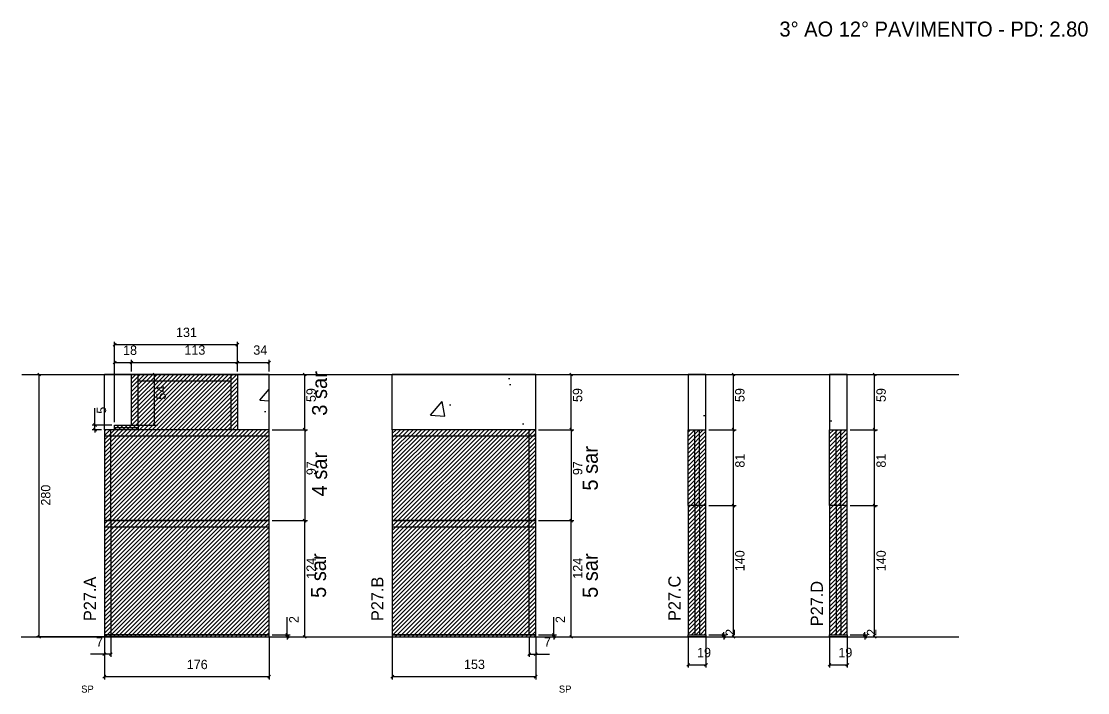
# Model space of a CAD drawing. Header units: metres. Extents: x 4696 to 8840, y 4017 to 4748.
# Drawn here: x 6116 to 7255, y 4018 to 4734 of the extents above; entities that cross this region are included whole.
import ezdxf

# ---------------------------------------------------------------- set-up
doc = ezdxf.new("R2010")
doc.units = ezdxf.units.M
for name, color, linetype in [('COTA', 7, 'Continuous'), ('Hachura', 7, 'Continuous'), ('NIVEL 2° PAV.', 7, 'Continuous'), ('NOMENCLATURA', 7, 'Continuous'), ('Nível', 7, 'Continuous'), ('Painéis', 7, 'Continuous'), ('SARR_2.2x7', 7, 'Continuous'), ('SARR_EDITAR', 7, 'Continuous'), ('texto', 7, 'Continuous'), ('Texto Seção', 7, 'Continuous')]:
    doc.layers.add(name, color=color, linetype=linetype)

msp = doc.modelspace()

# ---------------------------------------------------------------- hatches: boundary and pattern name
at = {"layer": 'COTA'}
h = msp.add_hatch(dxfattribs=at)
h.set_pattern_fill('AR-CONC')
h.paths.add_polyline_path([(6205.1, 4298.5), (6216.1, 4298.5), (6216.1, 4303.5), (6234.1, 4303.5), (6234.1, 4357.5), (6205.1, 4357.5), (6205.1, 4298.5)])
h = msp.add_hatch(dxfattribs=at)
h.set_pattern_fill('AR-CONC')
h.paths.add_polyline_path([(6381.1, 4298.5), (6381.1, 4357.5), (6347.1, 4357.5), (6347.1, 4298.5), (6381.1, 4298.5)])
h = msp.add_hatch(dxfattribs=at)
h.set_pattern_fill('AR-CONC')
h.paths.add_polyline_path([(6665.5, 4298.5), (6665.5, 4357.5), (6512.5, 4357.5), (6512.5, 4298.5), (6665.5, 4298.5)])
h = msp.add_hatch(dxfattribs=at)
h.set_pattern_fill('AR-CONC')
h.paths.add_polyline_path([(6847.3, 4357.5), (6828.3, 4357.5), (6828.3, 4298.5), (6847.3, 4298.5), (6847.3, 4357.5)])
h = msp.add_hatch(dxfattribs=at)
h.set_pattern_fill('AR-CONC')
h.paths.add_polyline_path([(6998.1, 4357.5), (6979.1, 4357.5), (6979.1, 4298.5), (6998.1, 4298.5), (6998.1, 4357.5)])
at = {"layer": 'Hachura'}
h = msp.add_hatch(dxfattribs=at)
h.set_pattern_fill('ANSI31')
h.paths.add_polyline_path([(6234.1, 4357.5), (6234.1, 4303.5), (6216.1, 4303.5), (6216.1, 4298.5), (6347.1, 4298.5), (6347.1, 4357.5), (6234.1, 4357.5)])
h = msp.add_hatch(dxfattribs=at)
h.set_pattern_fill('ANSI31')
h.paths.add_polyline_path([(6381.1, 4298.5), (6205.1, 4298.5), (6205.1, 4077.5), (6381.1, 4077.5), (6381.1, 4298.5)])
h = msp.add_hatch(dxfattribs=at)
h.set_pattern_fill('ANSI31')
h.paths.add_polyline_path([(6665.5, 4298.5), (6512.5, 4298.5), (6512.5, 4077.5), (6665.5, 4077.5), (6665.5, 4298.5)])
h = msp.add_hatch(dxfattribs=at)
h.set_pattern_fill('ANSI31')
h.paths.add_polyline_path([(6847.3, 4298.5), (6828.3, 4298.5), (6828.3, 4079.5), (6847.3, 4079.5), (6847.3, 4298.5)])
h = msp.add_hatch(dxfattribs=at)
h.set_pattern_fill('ANSI31')
h.paths.add_polyline_path([(6998.1, 4298.5), (6979.1, 4298.5), (6979.1, 4079.5), (6998.1, 4079.5), (6998.1, 4298.5)])

# ---------------------------------------------------------------- linework, layer by layer
at = {"layer": 'COTA', "color": 0, "lineweight": 25}
for p, q in [((6217.6, 4390.7), (6214.6, 4387.7)), ((6345.6, 4387.7), (6348.6, 4390.7)), ((6217.6, 4371.7), (6214.6, 4368.7)), ((6232.6, 4368.7), (6235.6, 4371.7)), ((6235.6, 4371.7), (6232.6, 4368.7)), ((6345.6, 4368.7), (6348.6, 4371.7)), ((6348.6, 4371.7), (6345.6, 4368.7)), ((6379.6, 4368.7), (6382.6, 4371.7)), ((6260.3, 4356), (6257.3, 4359)), ((6420.5, 4356), (6417.5, 4359)), ((6704.9, 4356), (6701.9, 4359)), ((6878.1, 4356), (6875.1, 4359)), ((7028.8, 4356), (7025.8, 4359)), ((6193.6, 4305), (6196.6, 4302)), ((6257.3, 4305), (6260.3, 4302)), ((6196.6, 4297), (6193.6, 4300)), ((6420.5, 4297), (6417.5, 4300)), ((6417.5, 4300), (6420.5, 4297)), ((6701.9, 4300), (6704.9, 4297)), ((6704.9, 4297), (6701.9, 4300)), ((6875.1, 4300), (6878.1, 4297)), ((6878.1, 4297), (6875.1, 4300)), ((7025.8, 4300), (7028.8, 4297)), ((7028.8, 4297), (7025.8, 4300)), ((6878.1, 4216), (6875.1, 4219)), ((6875.1, 4219), (6878.1, 4216)), ((7028.8, 4216), (7025.8, 4219)), ((7025.8, 4219), (7028.8, 4216)), ((6420.5, 4200), (6417.5, 4203)), ((6417.5, 4203), (6420.5, 4200)), ((6704.9, 4200), (6701.9, 4203)), ((6701.9, 4203), (6704.9, 4200)), ((6398.9, 4081), (6401.9, 4078)), ((6401.9, 4076), (6398.9, 4079)), ((6417.5, 4079), (6420.5, 4076)), ((6683.3, 4081), (6686.3, 4078)), ((6686.3, 4076), (6683.3, 4079)), ((6701.9, 4079), (6704.9, 4076)), ((6864.7, 4081), (6867.7, 4078)), ((6867.7, 4076), (6864.7, 4079)), ((6875.1, 4079), (6878.1, 4076)), ((7015.5, 4081), (7018.5, 4078)), ((7018.5, 4076), (7015.5, 4079)), ((7025.8, 4079), (7028.8, 4076)), ((6206.6, 4060.5), (6203.6, 4057.5)), ((6210.6, 4057.5), (6213.6, 4060.5)), ((6660, 4060.5), (6657, 4057.5)), ((6664, 4057.5), (6667, 4060.5)), ((6829.8, 4049.1), (6826.8, 4046.1)), ((6845.8, 4046.1), (6848.8, 4049.1)), ((6980.6, 4049.1), (6977.6, 4046.1)), ((6996.6, 4046.1), (6999.6, 4049.1)), ((6206.6, 4036.4), (6203.6, 4033.4)), ((6379.6, 4033.4), (6382.6, 4036.4)), ((6514, 4036.4), (6511, 4033.4)), ((6664, 4033.4), (6667, 4036.4))]:
    msp.add_line(p, q, dxfattribs=at)
at = {"layer": 'COTA', "color": 4, "lineweight": 25}
for p, q in [((6216.1, 4360.5), (6216.1, 4392.2)), ((6347.1, 4389.2), (6216.1, 4389.2)), ((6347.1, 4360.5), (6347.1, 4392.2)), ((6216.1, 4306.5), (6216.1, 4373.2)), ((6234.1, 4360.5), (6234.1, 4373.2)), ((6234.1, 4360.5), (6234.1, 4373.2)), ((6347.1, 4360.5), (6347.1, 4373.2)), ((6347.1, 4360.5), (6347.1, 4373.2)), ((6381.1, 4360.5), (6381.1, 4373.2)), ((6216.1, 4370.2), (6234.1, 4370.2)), ((6234.1, 4370.2), (6347.1, 4370.2)), ((6347.1, 4370.2), (6381.1, 4370.2)), ((6237.1, 4357.5), (6261.8, 4357.5)), ((6258.8, 4303.5), (6258.8, 4357.5)), ((6384.1, 4357.5), (6422, 4357.5)), ((6419, 4298.5), (6419, 4357.5)), ((6668.5, 4357.5), (6706.4, 4357.5)), ((6703.4, 4298.5), (6703.4, 4357.5)), ((6850.3, 4357.5), (6879.6, 4357.5)), ((6876.6, 4298.5), (6876.6, 4357.5)), ((7001.1, 4357.5), (7030.3, 4357.5)), ((7027.3, 4298.5), (7027.3, 4357.5)), ((6195.1, 4303.5), (6195.1, 4321.6)), ((6213.1, 4303.5), (6192.1, 4303.5)), ((6195.1, 4298.5), (6195.1, 4303.5)), ((6237.1, 4303.5), (6261.8, 4303.5)), ((6202.1, 4298.5), (6192.1, 4298.5)), ((6195.1, 4298.5), (6195.1, 4295.5)), ((6384.1, 4298.5), (6422, 4298.5)), ((6384.1, 4298.5), (6422, 4298.5)), ((6419, 4298.5), (6419, 4201.5)), ((6668.5, 4298.5), (6706.4, 4298.5)), ((6668.5, 4298.5), (6706.4, 4298.5)), ((6703.4, 4298.5), (6703.4, 4201.5)), ((6850.3, 4298.5), (6879.6, 4298.5)), ((6850.3, 4298.5), (6879.6, 4298.5)), ((6876.6, 4217.5), (6876.6, 4298.5)), ((7001.1, 4298.5), (7030.3, 4298.5)), ((7001.1, 4298.5), (7030.3, 4298.5)), ((7027.3, 4217.5), (7027.3, 4298.5)), ((6850.3, 4217.5), (6879.6, 4217.5)), ((6850.3, 4217.5), (6879.6, 4217.5)), ((6876.6, 4077.5), (6876.6, 4217.5)), ((7001.1, 4217.5), (7030.3, 4217.5)), ((7001.1, 4217.5), (7030.3, 4217.5)), ((7027.3, 4077.5), (7027.3, 4217.5)), ((6384.1, 4201.5), (6422, 4201.5)), ((6384.1, 4201.5), (6422, 4201.5)), ((6419, 4077.5), (6419, 4201.5)), ((6668.5, 4201.5), (6706.4, 4201.5)), ((6668.5, 4201.5), (6706.4, 4201.5)), ((6703.4, 4077.5), (6703.4, 4201.5)), ((6400.4, 4079.5), (6400.4, 4098.3)), ((6684.8, 4079.5), (6684.8, 4098.3)), ((6205.1, 4076.5), (6205.1, 4031.9)), ((6212.1, 4076.5), (6212.1, 4056)), ((6381.1, 4076.5), (6381.1, 4031.9)), ((6384.1, 4079.5), (6403.4, 4079.5)), ((6384.1, 4077.5), (6403.4, 4077.5)), ((6384.1, 4077.5), (6422, 4077.5)), ((6400.4, 4077.5), (6400.4, 4079.5)), ((6400.4, 4077.5), (6400.4, 4074.5)), ((6512.5, 4076.5), (6512.5, 4031.9)), ((6658.5, 4076.5), (6658.5, 4056)), ((6665.5, 4076.5), (6665.5, 4031.9)), ((6668.5, 4079.5), (6687.8, 4079.5)), ((6668.5, 4077.5), (6687.8, 4077.5)), ((6668.5, 4077.5), (6706.4, 4077.5)), ((6684.8, 4077.5), (6684.8, 4079.5)), ((6684.8, 4077.5), (6684.8, 4074.5)), ((6828.3, 4076.5), (6828.3, 4044.6)), ((6847.3, 4076.5), (6847.3, 4044.6)), ((6850.3, 4079.5), (6869.2, 4079.5)), ((6850.3, 4077.5), (6869.2, 4077.5)), ((6850.3, 4077.5), (6879.6, 4077.5)), ((6866.2, 4079.5), (6866.2, 4082.5)), ((6866.2, 4077.5), (6866.2, 4079.5)), ((6866.2, 4077.5), (6866.2, 4074.5)), ((6979.1, 4076.5), (6979.1, 4044.6)), ((6998.1, 4076.5), (6998.1, 4044.6)), ((7001.1, 4079.5), (7020, 4079.5)), ((7001.1, 4077.5), (7020, 4077.5)), ((7001.1, 4077.5), (7030.3, 4077.5)), ((7017, 4079.5), (7017, 4082.5)), ((7017, 4077.5), (7017, 4079.5)), ((7017, 4077.5), (7017, 4074.5)), ((6205.1, 4074.5), (6205.1, 4056)), ((6665.5, 4074.5), (6665.5, 4056)), ((6205.1, 4059), (6190.4, 4059)), ((6212.1, 4059), (6205.1, 4059)), ((6658.5, 4059), (6665.5, 4059)), ((6665.5, 4059), (6680.2, 4059)), ((6828.3, 4047.6), (6847.3, 4047.6)), ((6979.1, 4047.6), (6998.1, 4047.6)), ((6381.1, 4034.9), (6205.1, 4034.9)), ((6665.5, 4034.9), (6512.5, 4034.9))]:
    msp.add_line(p, q, dxfattribs=at)
at = {"layer": 'COTA', "color": 241, "lineweight": 25}
for p, q in [((6234.1, 4357.5), (6205.1, 4357.5)), ((6205.1, 4298.5), (6205.1, 4357.5)), ((6381.1, 4357.5), (6347.1, 4357.5)), ((6381.1, 4298.5), (6381.1, 4357.5)), ((6665.5, 4357.5), (6512.5, 4357.5)), ((6512.5, 4298.5), (6512.5, 4357.5)), ((6665.5, 4298.5), (6665.5, 4357.5))]:
    msp.add_line(p, q, dxfattribs=at)
for points in [[(6847.3, 4298.5), (6847.3, 4357.5), (6828.3, 4357.5), (6828.3, 4298.5)], [(6998.1, 4298.5), (6998.1, 4357.5), (6979.1, 4357.5), (6979.1, 4298.5)]]:
    msp.add_lwpolyline(points, dxfattribs=at)
at = {"layer": 'NIVEL 2° PAV.', "color": 4, "lineweight": 25}
for p, q in [((6132.5, 4357.5), (6138.6, 4357.5)), ((6135.6, 4077.5), (6135.6, 4357.5)), ((6274.4, 4077.5), (6132.6, 4077.5))]:
    msp.add_line(p, q, dxfattribs=at)
at = {"layer": 'NIVEL 2° PAV.', "color": 0, "lineweight": 25}
for p, q in [((6137.1, 4356), (6134.1, 4359)), ((6134.1, 4079), (6137.1, 4076))]:
    msp.add_line(p, q, dxfattribs=at)
at = {"layer": 'Nível', "color": 4, "lineweight": 25}
for p, q in [((6117, 4357.5), (7117.2, 4357.5)), ((6116.5, 4077.5), (7117.2, 4077.5))]:
    msp.add_line(p, q, dxfattribs=at)
at = {"layer": 'Painéis', "color": 200, "lineweight": 25}
for p, q in [((6234.1, 4303.5), (6234.1, 4357.5)), ((6347.1, 4357.5), (6234.1, 4357.5)), ((6347.1, 4357.5), (6347.1, 4298.5)), ((6216.1, 4303.5), (6234.1, 4303.5)), ((6216.1, 4298.5), (6216.1, 4303.5)), ((6205.1, 4298.5), (6205.1, 4201.5)), ((6381.1, 4298.5), (6205.1, 4298.5)), ((6381.1, 4201.5), (6381.1, 4298.5)), ((6512.5, 4298.5), (6512.5, 4201.5)), ((6665.5, 4298.5), (6512.5, 4298.5)), ((6665.5, 4201.5), (6665.5, 4298.5)), ((6828.3, 4217.5), (6828.3, 4298.5)), ((6828.3, 4298.5), (6847.3, 4298.5)), ((6847.3, 4217.5), (6847.3, 4298.5)), ((6979.1, 4217.5), (6979.1, 4298.5)), ((6979.1, 4298.5), (6998.1, 4298.5)), ((6998.1, 4217.5), (6998.1, 4298.5)), ((6828.3, 4217.5), (6828.3, 4079.5)), ((6847.3, 4217.5), (6828.3, 4217.5)), ((6847.3, 4079.5), (6847.3, 4217.5)), ((6979.1, 4217.5), (6979.1, 4079.5)), ((6998.1, 4217.5), (6979.1, 4217.5)), ((6998.1, 4079.5), (6998.1, 4217.5)), ((6205.1, 4201.5), (6205.1, 4077.5)), ((6205.1, 4201.5), (6381.1, 4201.5)), ((6381.1, 4201.5), (6205.1, 4201.5)), ((6381.1, 4077.5), (6381.1, 4201.5)), ((6512.5, 4201.5), (6512.5, 4077.5)), ((6512.5, 4201.5), (6665.5, 4201.5)), ((6665.5, 4201.5), (6512.5, 4201.5)), ((6665.5, 4077.5), (6665.5, 4201.5)), ((6205.1, 4079.5), (6381.1, 4079.5)), ((6512.5, 4079.5), (6665.5, 4079.5)), ((6828.3, 4079.5), (6847.3, 4079.5)), ((6979.1, 4079.5), (6998.1, 4079.5))]:
    msp.add_line(p, q, dxfattribs=at)
for points in [[(6381.1, 4079.5), (6205.1, 4079.5), (6205.1, 4077.5), (6381.1, 4077.5)], [(6665.5, 4079.5), (6512.5, 4079.5), (6512.5, 4077.5), (6665.5, 4077.5)], [(6828.3, 4079.5), (6847.3, 4079.5), (6847.3, 4077.5), (6828.3, 4077.5)], [(6979.1, 4079.5), (6998.1, 4079.5), (6998.1, 4077.5), (6979.1, 4077.5)]]:
    msp.add_lwpolyline(points, close=True, dxfattribs=at)
at = {"layer": 'SARR_2.2x7', "color": 40, "lineweight": 25}
for p, q in [((6241.1, 4303.5), (6241.1, 4357.5)), ((6241.1, 4350.5), (6340.1, 4350.5)), ((6340.1, 4357.5), (6340.1, 4298.5)), ((6234.1, 4303.5), (6241.1, 4303.5)), ((6381.1, 4291.5), (6205.1, 4291.5)), ((6212.1, 4201.5), (6212.1, 4298.5)), ((6665.5, 4291.5), (6512.5, 4291.5)), ((6658.5, 4201.5), (6658.5, 4298.5)), ((6835.3, 4217.5), (6835.3, 4298.5)), ((6840.3, 4217.5), (6840.3, 4298.5)), ((6986.1, 4217.5), (6986.1, 4298.5)), ((6991.1, 4217.5), (6991.1, 4298.5)), ((6835.3, 4217.5), (6835.3, 4079.5)), ((6840.3, 4217.5), (6840.3, 4079.5)), ((6986.1, 4217.5), (6986.1, 4079.5)), ((6991.1, 4217.5), (6991.1, 4079.5)), ((6212.1, 4201.5), (6212.1, 4077.5)), ((6658.5, 4079.5), (6658.5, 4201.5)), ((6381.1, 4194.5), (6205.1, 4194.5)), ((6665.5, 4194.5), (6512.5, 4194.5))]:
    msp.add_line(p, q, dxfattribs=at)
at = {"layer": 'SARR_EDITAR', "color": 141, "lineweight": 25}
for p, q in [((6241.1, 4303.5), (6241.1, 4298.5)), ((6216.1, 4301), (6241.1, 4301))]:
    msp.add_line(p, q, dxfattribs=at)

# ---------------------------------------------------------------- texts
at = {"layer": 'COTA', "color": 240, "lineweight": 25}
for s, p in [('131', (6281.6, 4397.4)), ('18', (6225.1, 4378.3)), ('113', (6290.6, 4378.5)), ('34', (6364.1, 4378.5)), ('7', (6196.3, 4067.1)), ('7', (6674.4, 4067.1)), ('19', (6837.8, 4055.7)), ('19', (6988.6, 4055.7)), ('176', (6293.1, 4043)), ('153', (6589, 4043.1))]:
    msp.add_text(s, height=10, dxfattribs=at).set_placement(p)
for s, p in [('54', (6270.7, 4330.5)), ('59', (6430.8, 4328)), ('59', (6715.2, 4328)), ('59', (6888.4, 4328)), ('59', (7039.2, 4328)), ('5', (6207, 4315.5)), ('81', (6888.5, 4258)), ('81', (7039.2, 4258)), ('97', (6430.9, 4250)), ('97', (6715.3, 4250)), ('140', (6888.4, 4147.5)), ('140', (7039.2, 4147.5)), ('124', (6430.9, 4139.5)), ('124', (6715.3, 4139.5)), ('2', (6412.4, 4092.2)), ('2', (6696.8, 4092.2)), ('2', (6878.2, 4078.5)), ('2', (7029, 4078.5))]:
    msp.add_text(s, height=10, rotation=90, dxfattribs=at).set_placement(p)
at = {"layer": 'NIVEL 2° PAV.', "color": 240, "lineweight": 25}
msp.add_text('280', height=10, rotation=90, dxfattribs=at).set_placement((6147.5, 4217.5))
at = {"layer": 'NOMENCLATURA', "color": 2, "lineweight": 25}
msp.add_text('3° AO 12° PAVIMENTO - PD: 2.80', height=16, dxfattribs=at).set_placement((6925.7, 4718))
at = {"layer": 'NOMENCLATURA', "color": 7, "lineweight": 25}
for s, p in [('3 sar', (6442.8, 4313.4)), ('5 sar', (6731.8, 4233.5)), ('4 sar', (6442.8, 4227.3)), ('5 sar', (6441.7, 4119)), ('5 sar', (6731.8, 4119))]:
    msp.add_text(s, height=16, rotation=90, dxfattribs=at).set_placement(p)
at = {"layer": 'texto', "color": 0, "lineweight": 25}
for p in [(6180.4, 4018), (6690.3, 4018)]:
    msp.add_text('SP', height=7.5, dxfattribs=at).set_placement(p)
at = {"layer": 'Texto Seção', "color": 7, "lineweight": 15}
for s, p in [('P27.A', (6196.2, 4094.3)), ('P27.B', (6503, 4094.3)), ('P27.C', (6820.1, 4094.4)), ('P27.D', (6972.1, 4088.8))]:
    msp.add_text(s, height=13, rotation=90, dxfattribs=at).set_placement(p)

doc.saveas('drawing.dxf')
